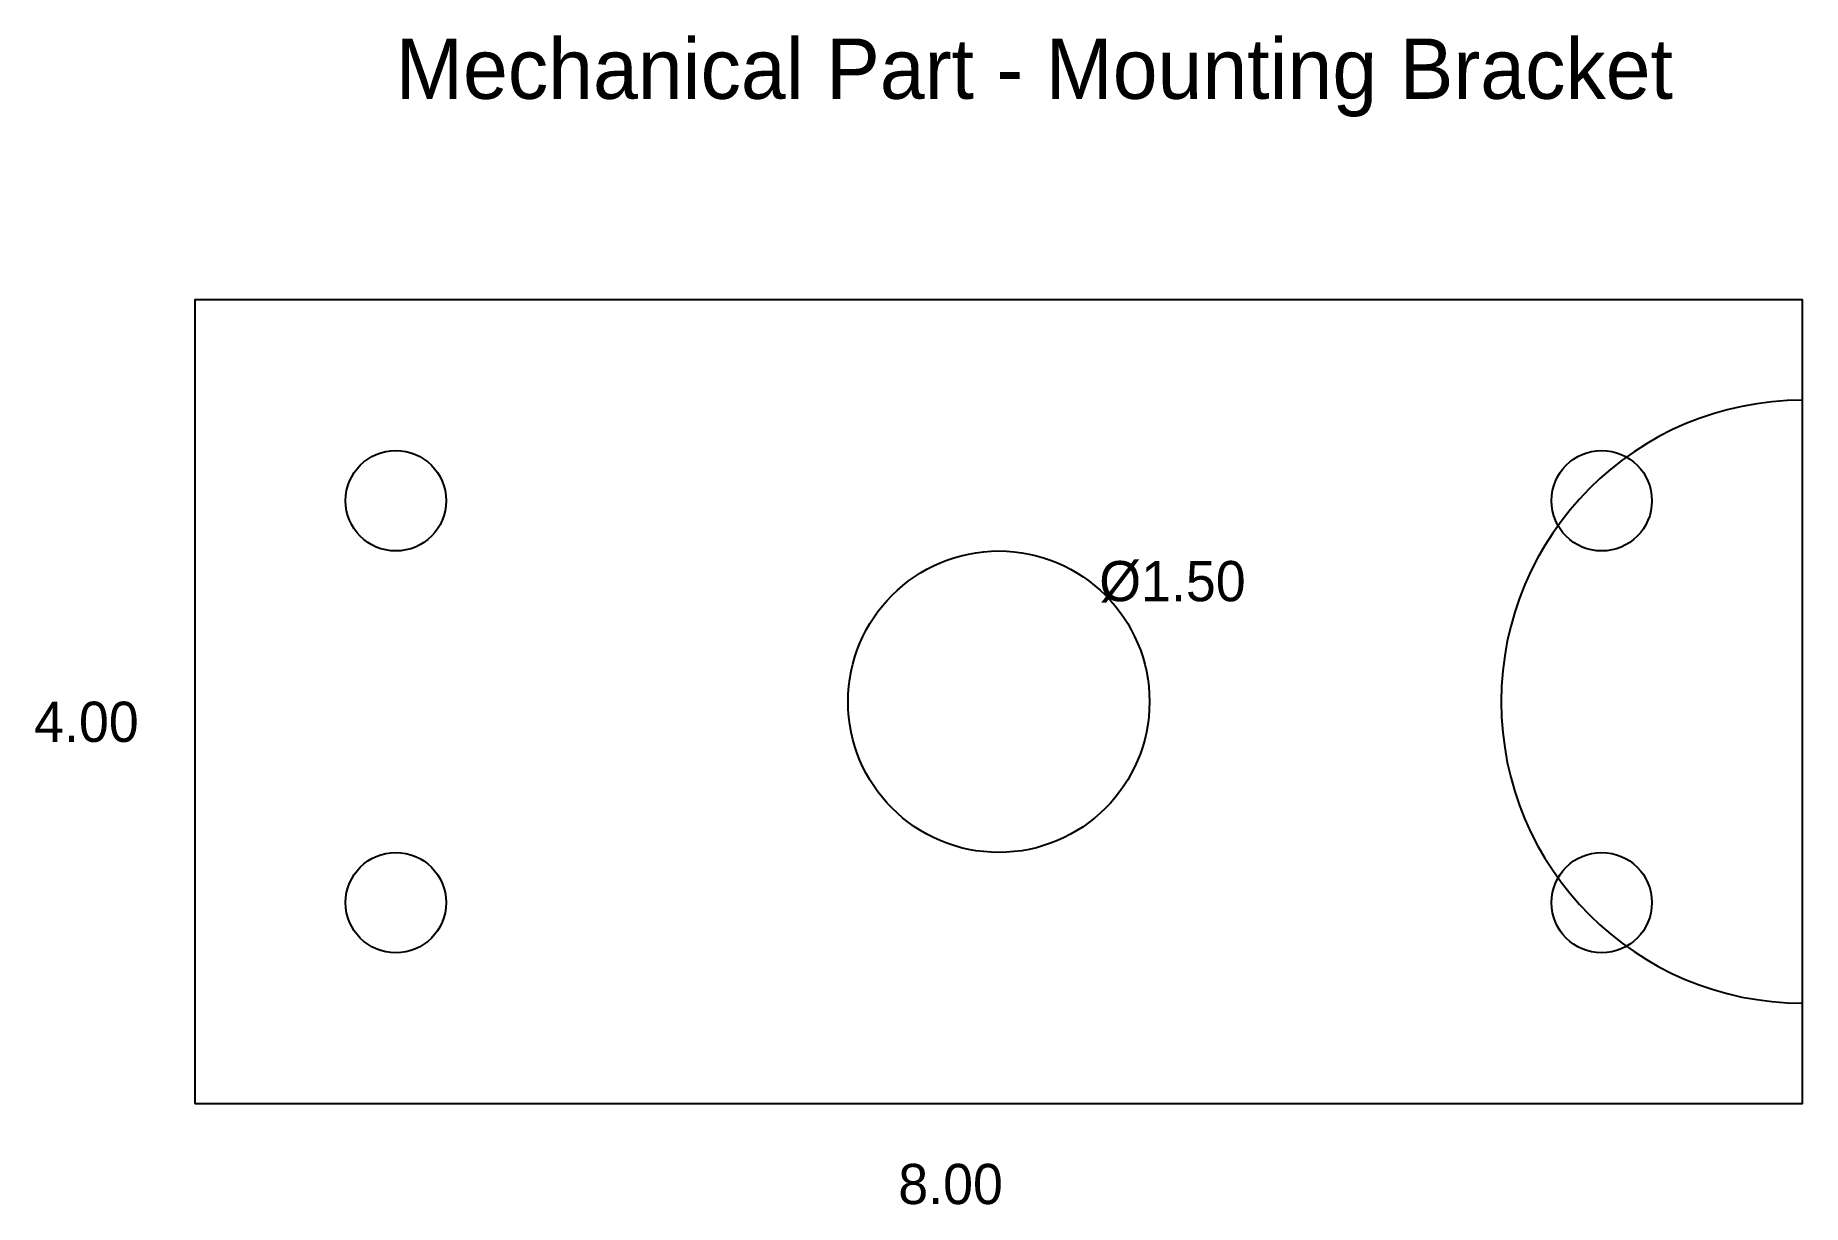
# Model space of a CAD drawing. Header units: metres. Extents: x -0.79 to 8, y -0.5 to 5.32.
import ezdxf

# ---------------------------------------------------------------- set-up
doc = ezdxf.new("R2010")
doc.units = ezdxf.units.M

msp = doc.modelspace()

# ---------------------------------------------------------------- linework, layer by layer
msp.add_lwpolyline([(0, 0), (8, 0), (8, 4), (0, 4), (0, 0)])
for centre, radius in [((1, 3), 0.25), ((7, 3), 0.25), ((4, 2), 0.75), ((1, 1), 0.25), ((7, 1), 0.25)]:
    msp.add_circle(centre, radius)
msp.add_arc((8, 2), 1.5, 90, 270)

# ---------------------------------------------------------------- texts
for s, height, p in [('Mechanical Part - Mounting Bracket', 0.3, (1, 5)), ('Ø1.50', 0.2, (4.5, 2.5)), ('4.00', 0.2, (-0.8, 1.8)), ('8.00', 0.2, (3.5, -0.5))]:
    msp.add_text(s, height=height).set_placement(p)

doc.saveas('drawing.dxf')
